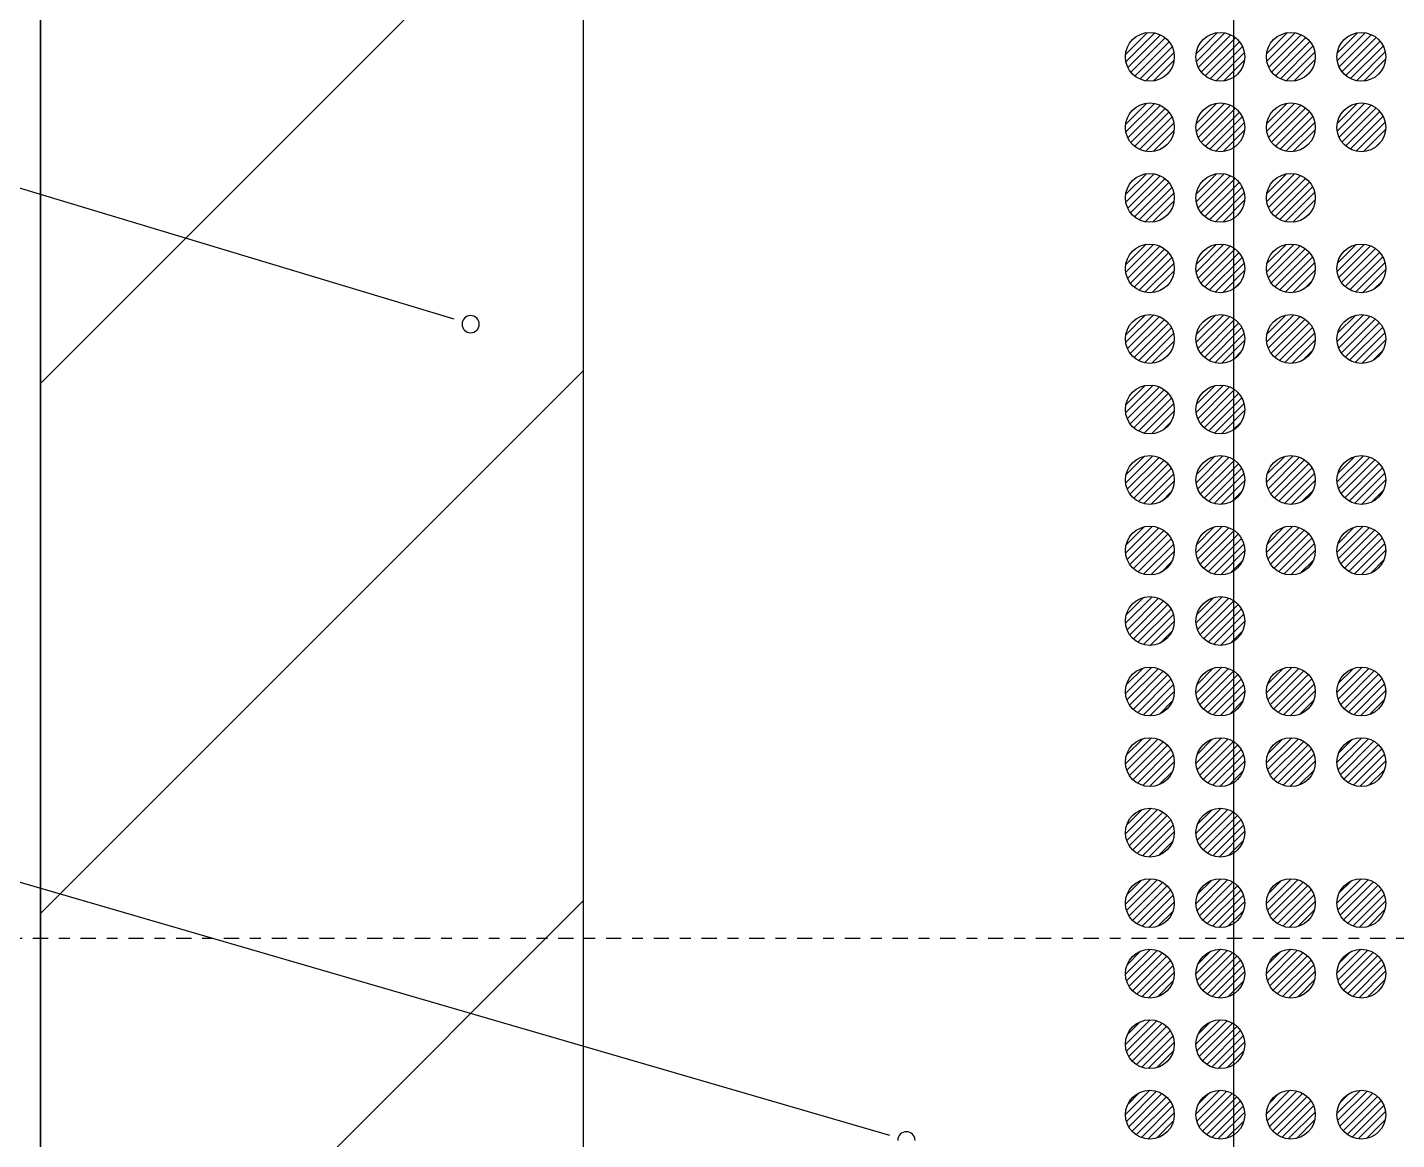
# Model space of a CAD drawing. Header units: inches. Extents: x 0 to 173, y 0 to 112.
# Drawn here: x 85.49 to 98.12, y 42.12 to 52.37 of the extents above; entities that cross this region are included whole.
import ezdxf

# ---------------------------------------------------------------- set-up
doc = ezdxf.new("R2010")
doc.units = ezdxf.units.IN
doc.header["$LTSCALE"] = 0.374
doc.header["$MEASUREMENT"] = 0
doc.linetypes.add('CENTER', pattern=[0.6, 0.375, -0.075, 0.075, -0.075])
for name, color, linetype in [('TIU14065-00684-01_DXF_DIMENSION', 7, 'CONTINUOUS'), ('TIU14065-00684-01_DXF_TEXT', 7, 'CONTINUOUS'), ('TIU14065-00684-01_FP_DXF_AXIS', 7, 'CONTINUOUS'), ('TIU14065-006DXF_CONTINUOUS_LINE', 7, 'CONTINUOUS')]:
    doc.layers.add(name, color=color, linetype=linetype)

msp = doc.modelspace()

# ---------------------------------------------------------------- linework, layer by layer
at = {"layer": 'TIU14065-00684-01_DXF_DIMENSION', "color": 2, "linetype": 'Continuous'}
msp.add_line((96.616, 25.291), (96.616, 73.103), dxfattribs=at)
at = {"layer": 'TIU14065-00684-01_DXF_TEXT', "color": 2, "linetype": 'Continuous'}
for p, q in [((89.428, 49.68), (73.753, 54.406)), ((93.444, 42.157), (73.685, 47.907))]:
    msp.add_line(p, q, dxfattribs=at)
for centre, start, end in [((89.58, 49.634), 0, 180), ((89.58, 49.634), 180, 0), ((93.597, 42.112), 0, 180)]:
    msp.add_arc(centre, 0.0794, start, end, dxfattribs=at)
at = {"layer": 'TIU14065-00684-01_FP_DXF_AXIS', "color": 7, "linetype": 'CENTER'}
msp.add_line((104.616, 43.973), (85.05, 43.973), dxfattribs=at)
at = {"layer": 'TIU14065-006DXF_CONTINUOUS_LINE', "color": 7, "linetype": 'Continuous'}
msp.add_line((85.616, 60.473), (85.616, 27.473), dxfattribs=at)
at = {"layer": 'TIU14065-006DXF_CONTINUOUS_LINE', "color": 4, "linetype": 'Continuous'}
for p, q in [((85.616, 28.862), (85.616, 59.084)), ((90.616, 53.421), (90.616, 34.525))]:
    msp.add_line(p, q, dxfattribs=at)
at = {"layer": 'TIU14065-006DXF_CONTINUOUS_LINE', "color": 2, "linetype": 'Continuous'}
for p, q in [((85.616, 49.088), (90.513, 53.985)), ((95.617, 52.121), (95.818, 52.322)), ((95.621, 52.053), (95.886, 52.318)), ((95.639, 51.999), (95.939, 52.3)), ((95.667, 51.956), (95.983, 52.272)), ((96.267, 52.125), (96.464, 52.321)), ((96.27, 52.056), (96.533, 52.319)), ((96.288, 52.002), (96.587, 52.301)), ((96.315, 51.957), (96.631, 52.273)), ((96.918, 52.129), (97.11, 52.321)), ((96.92, 52.059), (97.18, 52.319)), ((96.937, 52.004), (97.235, 52.302)), ((96.964, 51.959), (97.28, 52.275)), ((97.569, 52.133), (97.756, 52.32)), ((97.569, 52.062), (97.827, 52.32)), ((97.586, 52.006), (97.883, 52.303)), ((97.612, 51.961), (97.928, 52.277)), ((95.703, 51.92), (96.019, 52.236)), ((95.748, 51.893), (96.046, 52.19)), ((95.804, 51.877), (96.062, 52.135)), ((96.351, 51.922), (96.667, 52.237)), ((96.396, 51.894), (96.694, 52.193)), ((96.451, 51.877), (96.712, 52.138)), ((97, 51.923), (97.316, 52.239)), ((97.044, 51.896), (97.343, 52.195)), ((97.098, 51.878), (97.361, 52.141)), ((97.648, 51.925), (97.964, 52.241)), ((97.692, 51.897), (97.992, 52.197)), ((97.745, 51.878), (98.011, 52.144)), ((95.875, 51.876), (96.063, 52.064)), ((96.521, 51.875), (96.714, 52.068)), ((97.167, 51.875), (97.364, 52.072)), ((97.813, 51.875), (98.014, 52.076)), ((97.947, 51.937), (97.952, 51.942)), ((95.617, 51.475), (95.814, 51.671)), ((95.62, 51.406), (95.883, 51.669)), ((95.638, 51.352), (95.937, 51.651)), ((95.665, 51.307), (95.981, 51.623)), ((96.268, 51.479), (96.46, 51.671)), ((96.27, 51.409), (96.53, 51.669)), ((96.287, 51.354), (96.585, 51.652)), ((96.314, 51.309), (96.63, 51.625)), ((96.919, 51.483), (97.106, 51.67)), ((96.919, 51.412), (97.177, 51.67)), ((96.936, 51.356), (97.233, 51.653)), ((96.962, 51.311), (97.278, 51.627)), ((97.568, 51.414), (97.824, 51.67)), ((97.57, 51.487), (97.752, 51.669)), ((97.585, 51.359), (97.88, 51.654)), ((97.611, 51.313), (97.926, 51.628)), ((95.701, 51.272), (96.017, 51.587)), ((95.746, 51.244), (96.044, 51.543)), ((96.35, 51.273), (96.666, 51.589)), ((96.394, 51.246), (96.693, 51.545)), ((96.998, 51.275), (97.314, 51.591)), ((97.042, 51.247), (97.342, 51.547)), ((97.646, 51.276), (97.962, 51.593)), ((97.689, 51.248), (97.991, 51.55)), ((97.742, 51.229), (98.01, 51.497)), ((95.801, 51.227), (96.062, 51.488)), ((95.871, 51.225), (96.064, 51.418)), ((96.448, 51.228), (96.711, 51.491)), ((96.517, 51.225), (96.714, 51.422)), ((97.095, 51.228), (97.361, 51.494)), ((97.163, 51.225), (97.364, 51.426)), ((97.81, 51.224), (98.014, 51.429)), ((97.297, 51.287), (97.302, 51.292)), ((97.925, 51.268), (97.971, 51.314)), ((95.618, 50.829), (95.81, 51.021)), ((95.62, 50.759), (95.88, 51.019)), ((95.637, 50.704), (95.935, 51.002)), ((96.269, 50.833), (96.456, 51.02)), ((96.269, 50.762), (96.527, 51.02)), ((96.286, 50.706), (96.583, 51.003)), ((96.918, 50.764), (97.174, 51.02)), ((96.92, 50.837), (97.102, 51.019)), ((96.935, 50.709), (97.23, 51.004)), ((95.664, 50.659), (95.98, 50.975)), ((95.7, 50.623), (96.016, 50.939)), ((95.744, 50.596), (96.043, 50.895)), ((96.312, 50.661), (96.628, 50.977)), ((96.348, 50.625), (96.664, 50.941)), ((96.392, 50.597), (96.692, 50.897)), ((96.961, 50.663), (97.276, 50.978)), ((96.996, 50.626), (97.312, 50.943)), ((97.039, 50.598), (97.341, 50.9)), ((95.798, 50.578), (96.061, 50.841)), ((95.867, 50.575), (96.064, 50.772)), ((96.445, 50.578), (96.711, 50.844)), ((96.513, 50.575), (96.714, 50.776)), ((97.092, 50.579), (97.36, 50.847)), ((97.16, 50.574), (97.364, 50.779)), ((96.647, 50.637), (96.652, 50.642)), ((97.275, 50.618), (97.321, 50.664)), ((95.619, 50.183), (95.806, 50.37)), ((95.619, 50.112), (95.877, 50.37)), ((96.268, 50.114), (96.524, 50.37)), ((96.27, 50.187), (96.452, 50.369)), ((96.918, 50.117), (97.172, 50.371)), ((96.92, 50.192), (97.097, 50.368)), ((97.568, 50.12), (97.819, 50.371)), ((97.571, 50.196), (97.743, 50.368)), ((95.636, 50.056), (95.933, 50.353)), ((95.662, 50.011), (95.978, 50.327)), ((95.698, 49.975), (96.014, 50.291)), ((95.742, 49.947), (96.042, 50.247)), ((96.285, 50.059), (96.58, 50.354)), ((96.311, 50.013), (96.626, 50.328)), ((96.346, 49.976), (96.662, 50.293)), ((96.389, 49.948), (96.691, 50.25)), ((96.933, 50.061), (97.228, 50.355)), ((96.96, 50.015), (97.274, 50.329)), ((96.994, 49.978), (97.311, 50.295)), ((97.037, 49.949), (97.34, 50.252)), ((97.582, 50.063), (97.876, 50.356)), ((97.608, 50.017), (97.922, 50.331)), ((97.642, 49.98), (97.959, 50.296)), ((97.685, 49.95), (97.989, 50.254)), ((95.795, 49.928), (96.061, 50.194)), ((95.863, 49.925), (96.064, 50.126)), ((96.442, 49.929), (96.71, 50.197)), ((96.51, 49.924), (96.714, 50.129)), ((97.089, 49.929), (97.359, 50.199)), ((97.156, 49.924), (97.365, 50.133)), ((97.736, 49.93), (98.009, 50.202)), ((97.802, 49.924), (98.015, 50.137)), ((95.997, 49.987), (96.002, 49.992)), ((96.625, 49.968), (96.671, 50.014)), ((97.264, 49.961), (97.328, 50.025)), ((97.904, 49.954), (97.985, 50.035)), ((95.618, 49.464), (95.874, 49.72)), ((95.62, 49.537), (95.802, 49.719)), ((95.635, 49.409), (95.93, 49.704)), ((95.661, 49.363), (95.976, 49.678)), ((95.696, 49.326), (96.012, 49.643)), ((96.268, 49.467), (96.522, 49.721)), ((96.27, 49.542), (96.447, 49.718)), ((96.283, 49.411), (96.578, 49.705)), ((96.31, 49.365), (96.624, 49.679)), ((96.344, 49.328), (96.661, 49.645)), ((96.918, 49.47), (97.169, 49.721)), ((96.921, 49.546), (97.093, 49.718)), ((96.932, 49.413), (97.226, 49.706)), ((96.958, 49.367), (97.272, 49.681)), ((96.992, 49.33), (97.309, 49.646)), ((97.035, 49.3), (97.339, 49.604)), ((97.567, 49.473), (97.815, 49.722)), ((97.572, 49.55), (97.739, 49.717)), ((97.582, 49.416), (97.873, 49.707)), ((97.607, 49.369), (97.92, 49.682)), ((97.641, 49.331), (97.958, 49.648)), ((97.682, 49.301), (97.988, 49.606)), ((95.739, 49.298), (96.041, 49.6)), ((95.792, 49.279), (96.06, 49.547)), ((95.86, 49.274), (96.064, 49.479)), ((96.387, 49.299), (96.69, 49.602)), ((96.439, 49.279), (96.709, 49.549)), ((96.506, 49.274), (96.715, 49.483)), ((97.086, 49.28), (97.359, 49.552)), ((97.152, 49.274), (97.365, 49.487)), ((97.734, 49.281), (98.008, 49.555)), ((97.799, 49.274), (98.015, 49.49)), ((95.975, 49.318), (96.021, 49.364)), ((96.614, 49.311), (96.678, 49.375)), ((97.254, 49.304), (97.335, 49.385)), ((97.897, 49.3), (97.989, 49.392)), ((85.616, 44.203), (90.616, 49.203)), ((95.618, 48.817), (95.872, 49.071)), ((95.62, 48.892), (95.797, 49.068)), ((95.633, 48.761), (95.928, 49.055)), ((95.66, 48.715), (95.974, 49.029)), ((95.694, 48.678), (96.011, 48.995)), ((96.268, 48.82), (96.519, 49.071)), ((96.271, 48.896), (96.443, 49.068)), ((96.282, 48.763), (96.576, 49.056)), ((96.308, 48.717), (96.622, 49.031)), ((96.342, 48.68), (96.659, 48.996)), ((95.737, 48.649), (96.04, 48.952)), ((95.789, 48.629), (96.059, 48.899)), ((96.385, 48.65), (96.689, 48.954)), ((96.436, 48.63), (96.709, 48.902)), ((95.856, 48.624), (96.065, 48.833)), ((95.964, 48.661), (96.028, 48.725)), ((96.502, 48.624), (96.715, 48.837)), ((96.604, 48.654), (96.685, 48.735)), ((95.618, 48.17), (95.869, 48.421)), ((95.621, 48.246), (95.793, 48.418)), ((95.632, 48.113), (95.926, 48.406)), ((95.658, 48.067), (95.972, 48.381)), ((95.692, 48.03), (96.009, 48.346)), ((96.267, 48.173), (96.515, 48.422)), ((96.272, 48.25), (96.439, 48.417)), ((96.282, 48.116), (96.573, 48.407)), ((96.307, 48.069), (96.62, 48.382)), ((96.341, 48.031), (96.658, 48.348)), ((96.917, 48.177), (97.162, 48.422)), ((96.923, 48.254), (97.084, 48.416)), ((96.931, 48.118), (97.22, 48.408)), ((96.955, 48.071), (97.268, 48.383)), ((96.989, 48.033), (97.306, 48.35)), ((97.567, 48.18), (97.809, 48.422)), ((97.574, 48.259), (97.73, 48.415)), ((97.58, 48.121), (97.868, 48.409)), ((97.604, 48.073), (97.915, 48.385)), ((97.637, 48.034), (97.954, 48.352)), ((95.735, 48), (96.039, 48.304)), ((95.786, 47.98), (96.059, 48.252)), ((96.382, 48.001), (96.688, 48.306)), ((96.434, 47.981), (96.708, 48.255)), ((97.03, 48.002), (97.337, 48.309)), ((97.081, 47.981), (97.358, 48.258)), ((97.678, 48.003), (97.985, 48.311)), ((97.728, 47.982), (98.007, 48.26)), ((95.852, 47.974), (96.065, 48.187)), ((96.499, 47.974), (96.715, 48.19)), ((96.597, 48), (96.689, 48.092)), ((97.145, 47.973), (97.365, 48.194)), ((97.24, 47.997), (97.342, 48.099)), ((97.791, 47.973), (98.016, 48.198)), ((97.883, 47.994), (97.995, 48.105)), ((95.954, 48.004), (96.035, 48.085)), ((95.617, 47.523), (95.865, 47.772)), ((95.622, 47.6), (95.789, 47.767)), ((95.632, 47.466), (95.923, 47.757)), ((95.657, 47.419), (95.97, 47.732)), ((96.267, 47.527), (96.512, 47.772)), ((96.273, 47.604), (96.434, 47.766)), ((96.281, 47.468), (96.57, 47.758)), ((96.305, 47.421), (96.618, 47.733)), ((96.917, 47.53), (97.159, 47.772)), ((96.924, 47.609), (97.08, 47.765)), ((96.93, 47.471), (97.218, 47.759)), ((96.954, 47.423), (97.265, 47.735)), ((97.567, 47.533), (97.806, 47.772)), ((97.576, 47.614), (97.725, 47.763)), ((97.579, 47.473), (97.865, 47.76)), ((97.603, 47.425), (97.913, 47.736)), ((95.691, 47.381), (96.008, 47.698)), ((95.732, 47.351), (96.038, 47.656)), ((95.784, 47.331), (96.058, 47.605)), ((96.339, 47.383), (96.656, 47.7)), ((96.38, 47.352), (96.687, 47.659)), ((96.431, 47.331), (96.708, 47.608)), ((96.987, 47.384), (97.304, 47.702)), ((97.028, 47.353), (97.335, 47.661)), ((97.078, 47.332), (97.357, 47.61)), ((97.635, 47.386), (97.953, 47.704)), ((97.676, 47.355), (97.984, 47.663)), ((97.726, 47.333), (98.006, 47.613)), ((95.849, 47.324), (96.065, 47.54)), ((96.495, 47.323), (96.715, 47.544)), ((97.141, 47.323), (97.366, 47.548)), ((97.788, 47.323), (98.016, 47.551)), ((97.877, 47.34), (97.999, 47.462)), ((95.947, 47.35), (96.039, 47.442)), ((96.59, 47.347), (96.692, 47.449)), ((97.233, 47.344), (97.345, 47.455)), ((95.617, 46.877), (95.862, 47.122)), ((95.623, 46.954), (95.784, 47.116)), ((95.631, 46.818), (95.92, 47.108)), ((95.655, 46.771), (95.968, 47.083)), ((96.267, 46.88), (96.509, 47.122)), ((96.274, 46.959), (96.43, 47.115)), ((96.28, 46.821), (96.568, 47.109)), ((96.304, 46.773), (96.615, 47.085)), ((95.689, 46.733), (96.006, 47.05)), ((95.73, 46.702), (96.037, 47.009)), ((95.781, 46.681), (96.058, 46.958)), ((96.337, 46.734), (96.654, 47.052)), ((96.378, 46.703), (96.685, 47.011)), ((96.428, 46.682), (96.707, 46.96)), ((95.845, 46.673), (96.065, 46.894)), ((96.491, 46.673), (96.716, 46.898)), ((95.94, 46.697), (96.042, 46.799)), ((96.583, 46.694), (96.695, 46.805)), ((95.617, 46.23), (95.859, 46.472)), ((95.624, 46.309), (95.78, 46.465)), ((95.63, 46.171), (95.918, 46.459)), ((96.267, 46.233), (96.506, 46.472)), ((96.276, 46.314), (96.425, 46.463)), ((96.279, 46.173), (96.565, 46.46)), ((96.916, 46.236), (97.153, 46.472)), ((96.928, 46.319), (97.069, 46.461)), ((96.928, 46.176), (97.213, 46.461)), ((97.566, 46.24), (97.799, 46.473)), ((97.577, 46.179), (97.86, 46.462)), ((97.58, 46.325), (97.714, 46.459)), ((95.654, 46.123), (95.965, 46.435)), ((95.687, 46.084), (96.004, 46.402)), ((95.728, 46.053), (96.035, 46.361)), ((96.303, 46.125), (96.613, 46.436)), ((96.335, 46.086), (96.653, 46.404)), ((96.376, 46.055), (96.684, 46.363)), ((96.951, 46.127), (97.261, 46.438)), ((96.983, 46.088), (97.301, 46.406)), ((97.024, 46.056), (97.333, 46.365)), ((97.6, 46.13), (97.909, 46.439)), ((97.631, 46.089), (97.95, 46.407)), ((97.672, 46.058), (97.981, 46.367)), ((95.778, 46.032), (96.057, 46.31)), ((95.841, 46.023), (96.066, 46.248)), ((96.426, 46.033), (96.706, 46.313)), ((96.488, 46.023), (96.716, 46.251)), ((97.073, 46.034), (97.355, 46.316)), ((97.135, 46.024), (97.365, 46.254)), ((97.721, 46.035), (98.004, 46.318)), ((97.782, 46.024), (98.015, 46.257)), ((95.933, 46.044), (96.045, 46.155)), ((96.577, 46.04), (96.699, 46.162)), ((97.222, 46.038), (97.35, 46.167)), ((97.866, 46.037), (98.002, 46.172)), ((95.617, 45.583), (95.856, 45.822)), ((96.266, 45.586), (96.503, 45.822)), ((96.916, 45.59), (97.149, 45.823)), ((97.566, 45.593), (97.796, 45.823)), ((95.626, 45.664), (95.775, 45.813)), ((95.629, 45.523), (95.915, 45.81)), ((95.653, 45.475), (95.963, 45.786)), ((95.685, 45.436), (96.003, 45.754)), ((95.726, 45.405), (96.034, 45.713)), ((96.278, 45.669), (96.419, 45.811)), ((96.278, 45.526), (96.563, 45.811)), ((96.301, 45.477), (96.611, 45.788)), ((96.333, 45.438), (96.651, 45.756)), ((96.374, 45.406), (96.683, 45.715)), ((96.927, 45.529), (97.21, 45.812)), ((96.93, 45.675), (97.064, 45.809)), ((96.95, 45.48), (97.259, 45.789)), ((96.981, 45.439), (97.3, 45.757)), ((97.022, 45.408), (97.331, 45.717)), ((97.576, 45.531), (97.858, 45.813)), ((97.581, 45.68), (97.709, 45.808)), ((97.599, 45.482), (97.907, 45.79)), ((97.63, 45.441), (97.948, 45.759)), ((97.67, 45.409), (97.98, 45.719)), ((95.776, 45.383), (96.056, 45.663)), ((95.838, 45.373), (96.066, 45.601)), ((96.423, 45.384), (96.705, 45.666)), ((96.485, 45.374), (96.715, 45.604)), ((97.071, 45.385), (97.354, 45.668)), ((97.132, 45.374), (97.365, 45.607)), ((97.718, 45.386), (98.003, 45.671)), ((97.778, 45.374), (98.015, 45.61)), ((95.927, 45.39), (96.049, 45.512)), ((96.572, 45.388), (96.7, 45.517)), ((97.216, 45.387), (97.352, 45.522)), ((97.861, 45.385), (98.004, 45.528)), ((95.616, 44.936), (95.853, 45.172)), ((95.628, 45.019), (95.769, 45.161)), ((95.628, 44.876), (95.913, 45.161)), ((95.651, 44.827), (95.961, 45.138)), ((95.683, 44.788), (96.001, 45.106)), ((95.724, 44.756), (96.033, 45.065)), ((96.266, 44.94), (96.499, 45.173)), ((96.277, 44.879), (96.56, 45.162)), ((96.28, 45.025), (96.414, 45.159)), ((96.3, 44.83), (96.609, 45.139)), ((96.331, 44.789), (96.65, 45.107)), ((96.372, 44.758), (96.681, 45.067)), ((95.773, 44.734), (96.055, 45.016)), ((95.835, 44.724), (96.065, 44.954)), ((96.421, 44.735), (96.704, 45.018)), ((96.482, 44.724), (96.715, 44.957)), ((95.922, 44.738), (96.05, 44.867)), ((96.566, 44.737), (96.702, 44.872)), ((95.616, 44.29), (95.849, 44.523)), ((95.627, 44.229), (95.91, 44.512)), ((95.63, 44.375), (95.764, 44.509)), ((95.65, 44.18), (95.959, 44.489)), ((95.681, 44.139), (96, 44.457)), ((96.266, 44.293), (96.496, 44.523)), ((96.276, 44.231), (96.558, 44.513)), ((96.281, 44.38), (96.409, 44.508)), ((96.299, 44.182), (96.607, 44.49)), ((96.33, 44.141), (96.648, 44.459)), ((96.916, 44.296), (97.143, 44.523)), ((96.925, 44.234), (97.205, 44.513)), ((96.933, 44.385), (97.054, 44.506)), ((96.947, 44.184), (97.255, 44.492)), ((96.978, 44.143), (97.296, 44.461)), ((97.566, 44.299), (97.79, 44.523)), ((97.575, 44.236), (97.853, 44.514)), ((97.587, 44.392), (97.697, 44.502)), ((97.596, 44.186), (97.903, 44.493)), ((97.627, 44.145), (97.944, 44.462)), ((85.616, 39.318), (90.616, 44.318)), ((95.722, 44.108), (96.031, 44.417)), ((95.771, 44.085), (96.054, 44.368)), ((95.832, 44.074), (96.065, 44.307)), ((96.37, 44.109), (96.68, 44.419)), ((96.418, 44.086), (96.703, 44.371)), ((96.478, 44.074), (96.715, 44.31)), ((97.018, 44.11), (97.328, 44.421)), ((97.066, 44.087), (97.352, 44.373)), ((97.125, 44.074), (97.365, 44.314)), ((97.666, 44.112), (97.977, 44.423)), ((97.713, 44.087), (98.001, 44.376)), ((97.772, 44.074), (98.014, 44.317)), ((95.916, 44.087), (96.052, 44.222)), ((96.561, 44.085), (96.704, 44.228)), ((97.206, 44.083), (97.356, 44.233)), ((97.851, 44.081), (98.007, 44.238)), ((95.616, 43.643), (95.846, 43.873)), ((95.626, 43.581), (95.908, 43.863)), ((95.631, 43.73), (95.759, 43.858)), ((95.649, 43.532), (95.957, 43.84)), ((95.68, 43.491), (95.998, 43.809)), ((96.266, 43.646), (96.493, 43.873)), ((96.275, 43.584), (96.555, 43.863)), ((96.283, 43.735), (96.404, 43.856)), ((96.297, 43.534), (96.605, 43.842)), ((96.328, 43.493), (96.646, 43.811)), ((96.916, 43.649), (97.14, 43.873)), ((96.925, 43.586), (97.203, 43.864)), ((96.937, 43.742), (97.047, 43.852)), ((96.946, 43.536), (97.253, 43.843)), ((96.977, 43.495), (97.294, 43.812)), ((97.566, 43.653), (97.786, 43.873)), ((97.574, 43.589), (97.85, 43.865)), ((97.59, 43.749), (97.69, 43.849)), ((97.595, 43.538), (97.901, 43.844)), ((97.625, 43.496), (97.942, 43.814)), ((95.72, 43.459), (96.03, 43.769)), ((95.768, 43.436), (96.053, 43.721)), ((96.368, 43.46), (96.678, 43.771)), ((96.416, 43.437), (96.702, 43.723)), ((97.016, 43.462), (97.327, 43.773)), ((97.063, 43.437), (97.351, 43.726)), ((97.664, 43.463), (97.976, 43.775)), ((97.711, 43.438), (98.001, 43.728)), ((97.769, 43.425), (98.014, 43.67)), ((95.828, 43.424), (96.065, 43.66)), ((95.911, 43.435), (96.054, 43.578)), ((96.475, 43.424), (96.715, 43.664)), ((96.556, 43.433), (96.706, 43.583)), ((97.122, 43.424), (97.364, 43.667)), ((97.201, 43.431), (97.357, 43.588)), ((97.846, 43.43), (98.009, 43.593)), ((95.616, 42.996), (95.843, 43.223)), ((95.625, 42.934), (95.905, 43.213)), ((95.633, 43.085), (95.754, 43.206)), ((95.647, 42.884), (95.955, 43.192)), ((96.266, 42.999), (96.49, 43.223)), ((96.275, 42.936), (96.553, 43.214)), ((96.287, 43.092), (96.397, 43.202)), ((96.296, 42.886), (96.603, 43.193)), ((95.678, 42.843), (95.996, 43.161)), ((95.718, 42.81), (96.028, 43.121)), ((95.766, 42.787), (96.052, 43.073)), ((96.327, 42.845), (96.644, 43.162)), ((96.366, 42.812), (96.677, 43.123)), ((96.413, 42.787), (96.701, 43.076)), ((95.825, 42.774), (96.065, 43.014)), ((95.906, 42.783), (96.056, 42.933)), ((96.472, 42.774), (96.714, 43.017)), ((96.551, 42.781), (96.707, 42.938)), ((95.616, 42.349), (95.84, 42.573)), ((95.625, 42.286), (95.903, 42.564)), ((95.637, 42.442), (95.747, 42.552)), ((95.646, 42.236), (95.953, 42.543)), ((96.266, 42.353), (96.486, 42.573)), ((96.274, 42.289), (96.55, 42.565)), ((96.29, 42.449), (96.39, 42.549)), ((96.295, 42.238), (96.601, 42.544)), ((96.916, 42.357), (97.132, 42.573)), ((96.923, 42.292), (97.197, 42.566)), ((96.943, 42.455), (97.033, 42.546)), ((96.944, 42.24), (97.249, 42.545)), ((97.566, 42.36), (97.779, 42.572)), ((97.572, 42.294), (97.844, 42.566)), ((97.592, 42.243), (97.896, 42.546)), ((97.597, 42.463), (97.676, 42.541)), ((95.677, 42.195), (95.994, 42.512)), ((95.716, 42.162), (96.027, 42.473)), ((95.763, 42.137), (96.051, 42.426)), ((96.325, 42.196), (96.642, 42.514)), ((96.364, 42.163), (96.676, 42.475)), ((96.411, 42.138), (96.701, 42.428)), ((96.973, 42.198), (97.291, 42.515)), ((97.011, 42.164), (97.324, 42.477)), ((97.058, 42.139), (97.35, 42.431)), ((97.622, 42.2), (97.939, 42.517)), ((97.659, 42.166), (97.973, 42.479)), ((97.705, 42.14), (97.999, 42.433)), ((95.822, 42.124), (96.064, 42.367)), ((95.901, 42.131), (96.057, 42.288)), ((96.469, 42.125), (96.714, 42.37)), ((96.546, 42.13), (96.709, 42.293)), ((97.115, 42.125), (97.364, 42.373)), ((97.192, 42.129), (97.359, 42.297)), ((97.762, 42.125), (98.014, 42.377)), ((97.838, 42.129), (98.01, 42.301))]:
    msp.add_line(p, q, dxfattribs=at)
at = {"layer": 'TIU14065-006DXF_CONTINUOUS_LINE', "color": 7, "linetype": 'Continuous'}
for centre in [(95.841, 52.098), (96.491, 52.098), (97.141, 52.098), (97.791, 52.098), (95.841, 51.448), (96.491, 51.448), (97.141, 51.448), (97.791, 51.448), (95.841, 50.798), (96.491, 50.798), (97.141, 50.798), (95.841, 50.148), (96.491, 50.148), (97.141, 50.148), (97.791, 50.148), (95.841, 49.498), (96.491, 49.498), (97.141, 49.498), (97.791, 49.498), (95.841, 48.848), (96.491, 48.848), (95.841, 48.198), (96.491, 48.198), (97.141, 48.198), (97.791, 48.198), (95.841, 47.548), (96.491, 47.548), (97.141, 47.548), (97.791, 47.548), (95.841, 46.898), (96.491, 46.898), (95.841, 46.248), (96.491, 46.248), (97.141, 46.248), (97.791, 46.248), (95.841, 45.598), (96.491, 45.598), (97.141, 45.598), (97.791, 45.598), (95.841, 44.948), (96.491, 44.948), (95.841, 44.298), (96.491, 44.298), (97.141, 44.298), (97.791, 44.298), (95.841, 43.648), (96.491, 43.648), (97.141, 43.648), (97.791, 43.648), (95.841, 42.998), (96.491, 42.998), (95.841, 42.348), (96.491, 42.348), (97.141, 42.348), (97.791, 42.348)]:
    msp.add_circle(centre, 0.225, dxfattribs=at)

doc.saveas('drawing.dxf')
